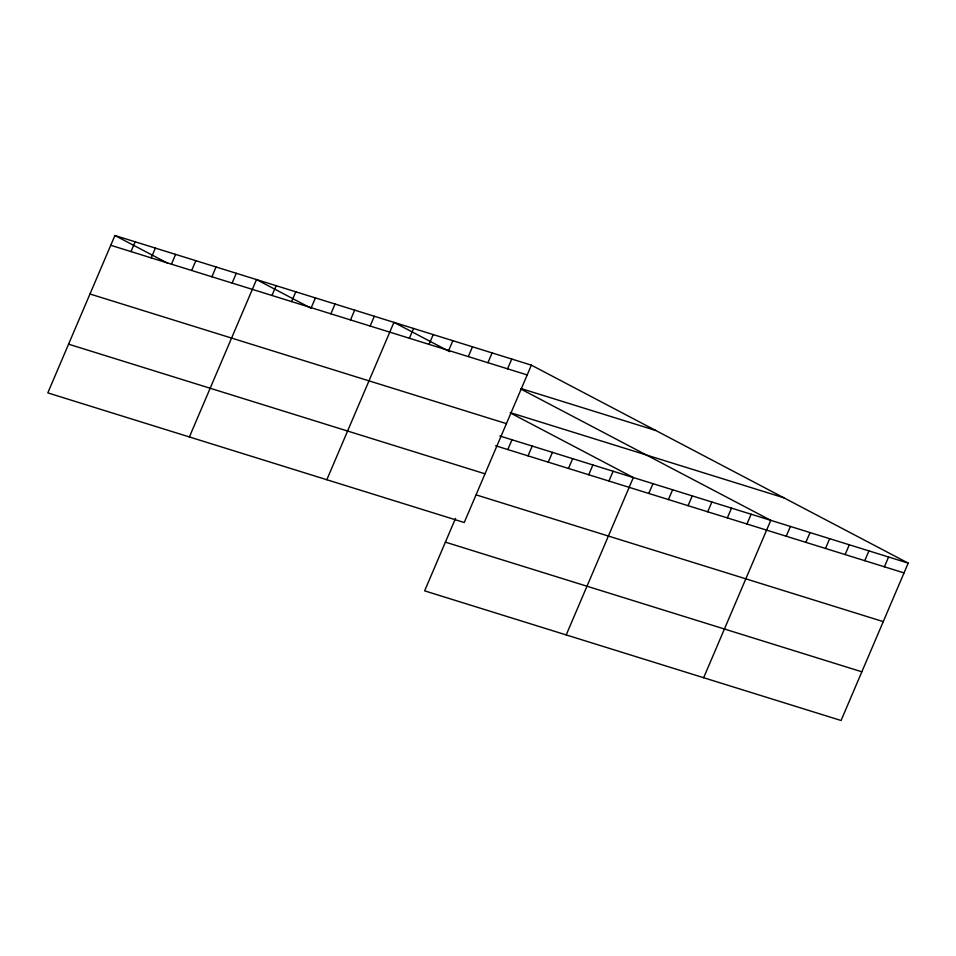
<?xml version="1.0" encoding="UTF-8"?>
<svg xmlns="http://www.w3.org/2000/svg" width="956" height="956" viewBox="0 0 956 956"><rect width="100%" height="100%" fill="white"/><g stroke="black" fill="none" stroke-linecap="round" stroke-linejoin="round"><path stroke-width="1.43" d="M531.369 365.144L114.923 235.499L47.8 392.88L464.246 522.514L531.369 365.144L908.2 563.12L841.077 720.501L424.631 590.856L455.534 518.379M130.984 251.583L135.155 241.796M151.203 257.881L155.386 248.094M171.435 264.179L175.605 254.392M191.666 270.476L195.837 260.689M211.885 276.774L216.068 266.987M232.117 283.072L236.287 273.285M189.396 436.952L256.519 279.582L310.927 308.167M271.97 295.476L276.153 285.689M291.604 301.594L295.786 291.807M311.238 307.701L315.42 297.914M330.872 313.819L335.042 304.032M350.505 319.925L354.676 310.138M370.139 326.044L374.31 316.257M326.821 479.733L393.944 322.363L449.643 351.629M409.407 338.257L413.578 328.482M429.041 344.375L433.211 334.588M448.675 350.482L452.845 340.695M468.297 356.6L472.479 346.813M487.93 362.706L492.113 352.919M507.564 368.825L511.747 359.038M507.803 449.559L511.974 439.784M528.035 455.857L532.205 446.07M548.254 462.154L552.437 452.367M568.485 468.452L572.656 458.665M588.717 474.75L592.887 464.963M608.936 481.047L613.119 471.26M566.215 634.927L633.338 477.558L510.289 412.908M648.801 493.463L652.972 483.676M668.435 499.57L672.606 489.783M688.069 505.676L692.24 495.901M707.703 511.795L711.873 502.008M727.337 517.901L731.507 508.114M746.971 524.019L751.141 514.232M703.652 677.708L770.775 520.339L520.912 389.068M786.226 536.244L790.409 526.457M805.86 542.351L810.043 532.564M825.494 548.469L829.665 538.682M845.128 554.576L849.298 544.789M864.762 560.682L868.932 550.895M884.396 566.8L888.566 557.013M110.753 245.286L527.198 374.931M521.104 388.566L655.732 430.475M510.396 412.669L783.848 497.789M89.972 293.994L506.429 423.639M499.845 435.996L908.2 563.12M495.662 445.783L904.029 572.907M68.569 344.172L485.027 473.818M476.243 494.909L883.248 621.615M445.4 542.148L861.846 671.793M114.923 235.499L168.029 263.402"/></g></svg>
